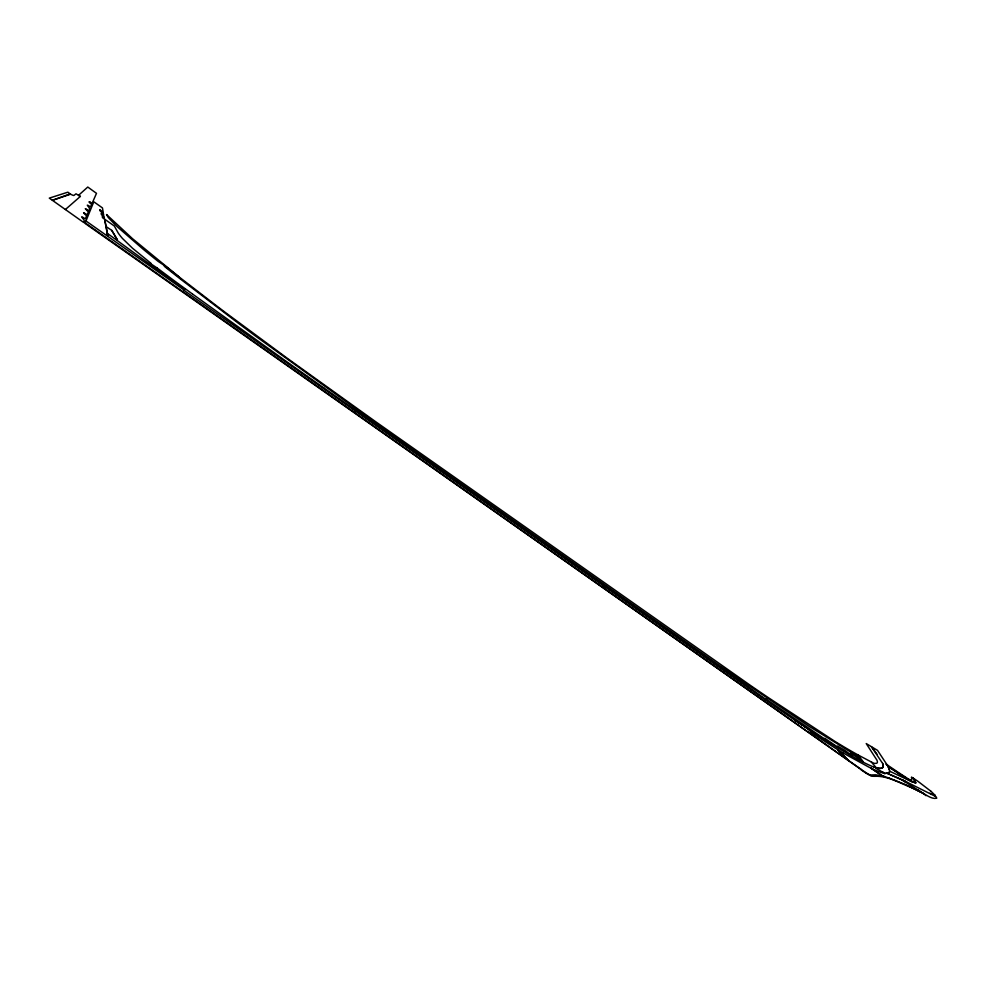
<?xml version="1.0" encoding="UTF-8"?>
<svg xmlns="http://www.w3.org/2000/svg" width="986" height="986" viewBox="0 0 986 986"><rect width="100%" height="100%" fill="white"/><g stroke="black" fill="none" stroke-linecap="round" stroke-linejoin="round"><path stroke-width="1.48" d="M417.041 453.535L391.578 435.602M374.766 423.77L391.405 435.479M85.388 208.81L88.358 211.928L87.125 214.738L83.711 212.754M357.819 411.84L374.581 423.635M354.442 412.567L354.972 410.866M856.168 756.533L863.255 761.796L858.067 754.968L872.45 762.56A28.027 3.02 37.8 0 0 874.533 763.423L876.591 763.287A108.127 11.684 37.5 0 0 877.429 761.845L877.367 761.648A129.178 14.026 37.4 0 0 876.911 760.12L866.226 743.567L871.402 746.673L882.63 763.46A147.727 16.023 37.4 0 1 883.234 765.604A152.583 16.565 37.4 0 1 883.16 766.689L882.864 767.33M869.8 774.873A21.026 2.391 37.9 0 1 861.628 769.77L85.006 223.366L93.793 201.785L102.445 207.898L103.21 212.126L99.709 209.661L100.264 211.14L103.32 213.333L103.715 215.281L101.151 213.457L101.521 214.788L104.035 216.563L104.282 217.783L102.31 216.427L102.507 217.684L114.327 226.016L118.16 232.93A135.674 15.801 34.9 0 0 121.179 236.96A103.173 12.042 34.8 0 0 122.51 238.501L132.518 248.238L151.018 263.336L150.39 263.509L156.91 267.81M324 388.003L357.696 411.741M306.856 375.925L323.716 387.806M83.588 212.853L86.608 215.922L85.338 218.83C76.403 213.395 86.928 220.42 83.724 222.516L49.3 198.124L67.861 192.184L70.129 193.848M85.437 208.712L88.9 210.671C92.413 208.625 82.479 201.982 90.564 206.875L91.673 204.336L89.615 202.611M289.785 363.871L306.634 375.765M65.384 209.525L80.359 196.424L78.535 195.327L87.779 187.044L96.492 193.33L92.08 203.412L89.566 201.686M192.393 293.951L175.483 281.663M888.324 773.098L888.953 772.777A129.597 14.026 37.5 0 0 889.397 772.248L889.606 770.682A147.05 15.949 37.4 0 1 889.458 772.1A137.128 14.852 37.5 0 1 888.398 773.073L884.652 773.48A170.036 18.389 37.4 0 1 870.958 768.119A122.412 13.36 37.5 0 1 868.259 766.8L842.956 752.91M185.331 289.28L183.827 290.254L773.468 705.606A271.803 28.126 37.1 0 0 791.598 718.005L795.135 720.384A235.272 24.786 37.1 0 0 802.111 725.03L803.837 726.177A220.581 23.393 37.2 0 0 808.927 729.529A240.214 25.242 37.1 0 0 830.002 743.013A209.735 22.308 37.2 0 0 838.162 748.017L842.845 750.839A183.421 19.683 37.3 0 0 851.645 755.966M175.372 281.565L157.07 267.933M888.398 773.073L884.652 773.48L877.17 768.833L871.242 761.932M70.117 193.885L52.394 200.318L70.659 194.193A9.194 1.035 34.2 0 0 72.705 195.191A18.956 2.12 34.2 0 0 73.913 195.474L75.996 193.798L80.359 196.424M175.557 274.219L165.254 266.084L164.305 266.282L170.664 271.36A199.455 21.791 35.1 0 0 181.067 279.543L237.688 322.755A15.838 1.923 34.9 0 0 239.117 323.815L254.832 335.56A30.615 3.71 35 0 0 256.335 336.657L404.383 443.737L719.743 665.735L808.865 726.189L860.334 757.987L858.067 754.956M165.254 266.084L158.179 261.413A197.151 21.445 35 0 1 143.327 249.359L117.248 226.743A227.815 24.909 35.2 0 1 108.213 217.413L106.55 214.554L132.506 238.674L179.39 277.189M875.322 776.302C887.622 775.772 900.008 783.204 911.557 787.666A228.604 24.317 38.8 0 1 913.837 788.763L917.633 790.649M875.075 776.315L872.499 776.265A24.958 2.847 37.9 0 1 870.995 775.785M882.864 776.093L875.741 774.811L870.367 774.996A10.193 1.159 38 0 1 869.664 774.762M880.239 775.415L882.556 776.007L870.958 768.119L882.63 776.019M911.73 777.338L912.925 777.979M882.778 776.068L889.076 778.077M883.086 776.155L885.206 776.808M907.625 779.47L899.306 773.887L904.778 777.301M889.471 778.213L905.37 784.499L921.614 792.35M874.089 767.059L875.642 767.589A155.948 16.935 37.4 0 0 882.852 767.318M889.779 774.441L887.264 773.357L904.766 781.109M870.872 775.723L869.714 775.193M890.925 774.934L902.252 779.951L920.739 791.894L917.707 789.737M903.829 780.665L902.202 779.926L904.877 781.873M904.137 780.813L905.69 781.541M909.93 786.582L915.205 789.096M905.074 781.257L906.615 781.972M918.286 790.982C924.215 792.843 930.648 799.621 936.7 798.229A22.222 2.255 38 0 0 936.638 797.92A40.697 4.141 37.9 0 0 935.874 796.602L905.998 781.688M890.124 771.409L912.506 782.083M856.07 756.484L850.302 753.452M929.934 793.212L932.238 794.359M915.969 789.478L923.488 793.644L921.959 792.522M934.617 795.554L935.431 795.961L934.777 795.16M850.228 753.403L851.805 755.535L844.657 750.223L837.545 746.082L838.876 747.881L825.048 738.502M842.956 752.91L837.693 749.619A152.657 16.639 37.4 0 1 828.548 743.838A152.078 16.577 37.4 0 1 822.127 739.673A152.349 16.614 37.4 0 1 817.147 736.382L812.045 732.955L808.927 729.529A220.482 23.381 37.2 0 1 803.837 726.177M907.206 778.841L908.081 779.396A67.208 6.779 37.8 0 0 911.126 781.269L915.809 782.847L913.159 778.127A38.368 3.907 38 0 1 918.126 781.454L930.772 791.142M905.974 778.065L901.82 775.403M901.401 775.144L890.703 768.193M898.714 773.406L895.695 771.434M894.203 770.473L894.943 770.953M107.782 236.332L104.615 219.163L107.449 233.46L184.727 289.527L184.246 290.167L85.979 220.987M888.805 766.948L891.122 768.464M892.059 769.08L893.476 770.004M889.606 767.478L888.213 766.566L889.508 770.103L887.486 765.136L886.266 764.236L895.3 770.362A127.317 12.535 37.6 0 0 903.077 775.526C904.532 776.093 913.319 783.537 911.606 778.053A44.259 4.425 38.1 0 1 911.52 777.831A16.7 1.676 38 0 1 911.656 777.276M106.278 226.694L111.775 230.404L117.42 239.955M861.185 769.856L863.49 771.422A30.492 3.463 37.9 0 0 864.562 772.137A38.503 4.363 37.9 0 0 865.733 772.901M861.234 769.561L85.203 222.885M766.085 699.16L825.874 739.82L824.801 738.354M417.275 453.696L450.195 476.879M450.503 477.101L484.755 501.208M484.976 501.369L673.093 633.887M673.265 633.998L680.389 639.027M713.026 662.013L680.587 639.162M289.49 363.674L192.652 294.136M900.501 774.922L899.331 773.911M886.266 764.236L887.486 765.136M906.75 778.558L915.094 782.97A28.939 2.958 37.9 0 0 915.821 782.822L913.147 778.127M174.621 273.492L215.626 305.093A339.061 34.633 35.4 0 0 225.042 312.242L287.592 358.485L375.962 421.909L751.122 685.886A413.294 39.477 36.7 0 0 768.525 697.755L834.797 741.312A191.74 20.164 37.2 0 0 858.03 754.931M167.657 268.007L168.483 268.66M882.975 772.112L884.652 773.48M877.17 768.833L875.654 767.589A154.358 16.762 37.4 0 0 882.84 767.305M923.857 793.829L925.977 795.677M808.939 729.529L812.045 732.955M934.839 795.221L934.888 795.283A18.894 1.91 38 0 0 930.895 791.216M875.519 752.121L871.402 746.673L877.528 750.371L888.164 766.479M875.925 752.7L877.121 754.389M766.048 699.136L766.516 699.826L713.235 662.161M111.775 230.404L117.42 239.943M603.013 585.635L604.393 588.667M107.449 233.46L107.708 236.283M883.16 766.689A152.411 16.54 37.4 0 0 883.234 765.604A147.678 16.01 37.4 0 0 882.643 763.46M874.237 767.182A151.228 16.368 37.4 0 1 851.547 755.868M802.111 725.03A235.149 24.773 37.1 0 1 795.135 720.384M869.775 775.242A17.44 1.997 38 0 1 865.844 773.012M89.43 202.5A15.135 1.676 34.4 0 1 89.258 201.933M89.356 201.834A15.135 1.676 34.4 0 1 89.59 201.785M848.391 760.526L837.693 749.619L848.391 760.526"/></g></svg>
